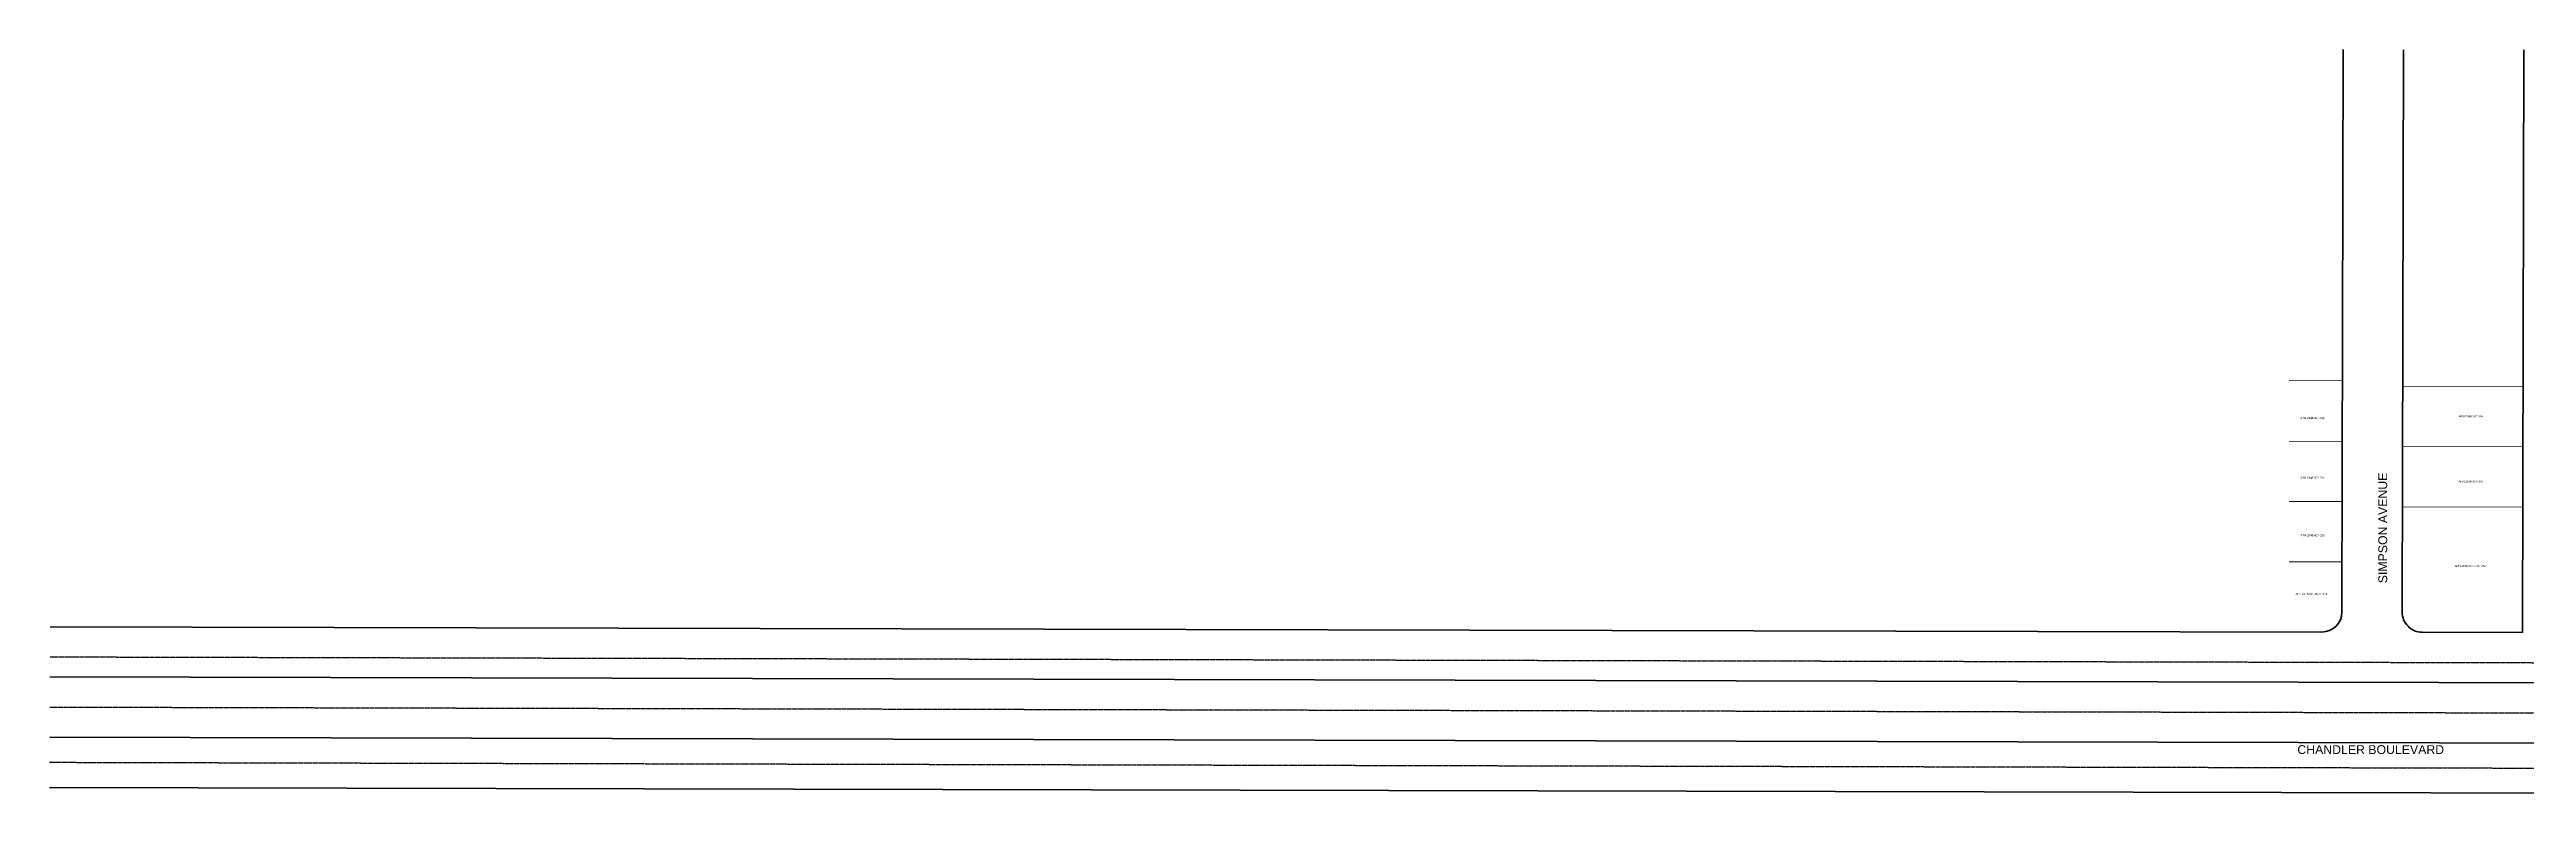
# Model space of a CAD drawing. Header units: feet. Extents: x 6441727 to 6445695, y 1883577 to 1884599.
# Drawn here: x 6441727 to 6444195, y 1883859 to 1884599 of the extents above; entities that cross this region are included whole.
import ezdxf

# ---------------------------------------------------------------- set-up
doc = ezdxf.new("R2010")
doc.units = ezdxf.units.FT
doc.header["$MEASUREMENT"] = 0
doc.linetypes.add('CENTER2', pattern=[1.125, 0.75, -0.125, 0.125, -0.125])
for name, color, linetype, lineweight in [('R-PROP-PRCL', 4, 'Continuous', 18), ('R-Row-Authority', 30, 'Continuous', 140), ('R-Row-Ppanno', 7, 'Continuous', 5), ('R-Row-Scl', 1, 'CENTER2', 25), ('R-Row-Sname', 8, 'Continuous', 0), ('R-Row-Srow', 6, 'Continuous', 50)]:
    doc.layers.add(name, color=color, linetype=linetype, lineweight=lineweight)
doc.styles.add('G1_1 8_0', font='arial.ttf')
doc.styles.add('G4_7 32', font='arial.ttf', dxfattribs={"height": 0.219})

msp = doc.modelspace()

# ---------------------------------------------------------------- linework, layer by layer
at = {"layer": 'R-PROP-PRCL'}
for p, q in [((6443958.6, 1884269.7), (6444011.7, 1884269.6)), ((6444071.7, 1884264.1), (6444191.7, 1884263.8)), ((6443958.6, 1884209.3), (6444011.6, 1884209.2)), ((6444071.6, 1884204.1), (6444191.6, 1884203.8)), ((6443958.6, 1884149.3), (6444011.5, 1884149.2)), ((6444071.4, 1884144.1), (6444191.4, 1884143.8)), ((6443958.6, 1884089.3), (6444011.3, 1884089.2))]:
    msp.add_line(p, q, dxfattribs=at)
at = {"layer": 'R-Row-Authority'}
for p, q in [((6441727.7, 1883974.6), (6444331.4, 1883968.5)), ((6441727.5, 1883914.6), (6444331.3, 1883908.5))]:
    msp.add_line(p, q, dxfattribs=at)
at = {"layer": 'R-Row-Scl'}
for p, q in [((6441727.8, 1883994.6), (6444371.5, 1883988.4)), ((6441727.6, 1883944.6), (6444371.3, 1883938.4)), ((6441727.4, 1883889.6), (6444371.2, 1883883.4))]:
    msp.add_line(p, q, dxfattribs=at)
at = {"layer": 'R-Row-Srow'}
for p, q in [((6444012.5, 1884599.4), (6444011.2, 1884039.2)), ((6444072.5, 1884599.3), (6444071.2, 1884039.1)), ((6444192.5, 1884599), (6444191.1, 1884018.8)), ((6441727.9, 1884024.6), (6443991.1, 1884019.3)), ((6444091.1, 1884019.1), (6444191.1, 1884018.8)), ((6441727.3, 1883864.6), (6444311.1, 1883858.6))]:
    msp.add_line(p, q, dxfattribs=at)
for centre, start, end in [((6443991.2, 1884039.3), 269.8661, 359.8614), ((6444091.2, 1884039.1), 179.8614, 269.8661)]:
    msp.add_arc(centre, 20, start, end, dxfattribs=at)

# ---------------------------------------------------------------- texts
at = {"layer": 'R-Row-Ppanno', "char_height": 2, "attachment_point": 8, "line_spacing_factor": 0.8, "style": 'G1_1 8_0'}
for s, insert in [('APN 2348-007-025', (6443981.8, 1884231.5)), ('APN 2348-007-004', (6444139.5, 1884233)), ('APN 2348-007-024', (6443981.8, 1884171.9)), ('APN 2348-007-003', (6444139.5, 1884168.2)), ('APN 2348-007-023', (6443981.8, 1884114.6)), ('APN 2348-007-048 / -057', (6444139.5, 1884084.1)), ('APN 2348-007-062 / -071', (6443980.9, 1884056.3))]:
    msp.add_mtext_dynamic_manual_height_columns(s, width=112.16, gutter_width=1, heights=[10.5], dxfattribs=dict(at, insert=insert))
at = {"layer": 'R-Row-Sname', "insert": (6444047.5, 1884067.9), "char_height": 8.76, "width": 167.829, "attachment_point": 1, "rotation": 90, "style": 'G4_7 32'}
msp.add_mtext('SIMPSON AVENUE', dxfattribs=at)
at = {"layer": 'R-Row-Sname', "insert": (6443966.8, 1883906.6), "char_height": 8.76, "width": 167.829, "attachment_point": 1, "style": 'G4_7 32'}
msp.add_mtext('CHANDLER BOULEVARD', dxfattribs=at)

doc.saveas('drawing.dxf')
